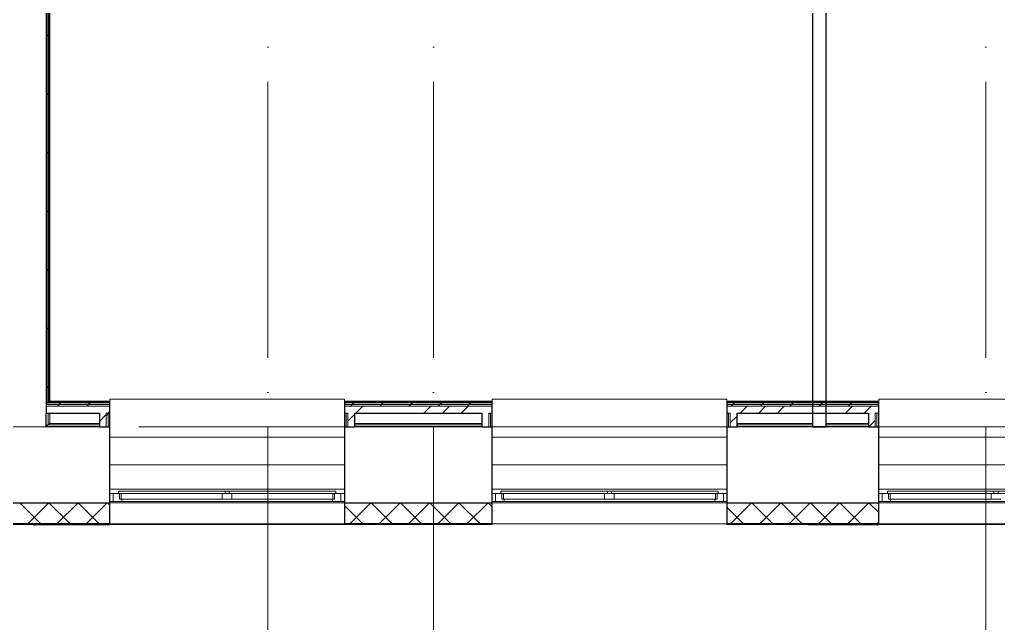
# Model space of a CAD drawing. Header units: millimetres. Extents: x -1073752 to 1436911, y -1379358 to 94781.
# Drawn here: x -1041101 to -1034011, y -1027779 to -1023406 of the extents above; entities that cross this region are included whole.
import ezdxf

# ---------------------------------------------------------------- set-up
doc = ezdxf.new("R2010")
doc.units = ezdxf.units.MM
doc.linetypes.add('ADSK_Линия сетки', pattern=[25, 20, -2.5, 0, -2.5])
for name, color, linetype, lineweight in [('_ Окна', 7, 'Continuous', 9), ('Ограждение', 252, 'Continuous', 9), ('Окна', 7, 'Continuous', 9), ('Оси', 252, 'Continuous', 9), ('Стены внутренние', 7, 'Continuous', 18), ('Стены наружные', 7, 'Continuous', 18), ('Стены штриховка', 7, 'Continuous', 9)]:
    doc.layers.add(name, color=color, linetype=linetype, lineweight=lineweight)

# ---------------------------------------------------------------- blocks, each defined once
blk = doc.blocks.new('2 этаж')
at = {"layer": '_ Окна', "color": 251, "true_color": 0x636466}
for p, q in [((118356, -19121.3), (118331, -19121.3)), ((118356, -19179.3), (118356, -19121.3)), ((120031, -19121.3), (120006, -19121.3)), ((120006, -19121.3), (120006, -19179.3)), ((121126, -19121.3), (121101, -19121.3)), ((121126, -19179.3), (121126, -19121.3)), ((122801, -19121.3), (122776, -19121.3)), ((122776, -19121.3), (122776, -19179.3)), ((123926, -19121.3), (123901, -19121.3)), ((123926, -19179.3), (123926, -19121.3)), ((118331, -19179.3), (118356, -19179.3)), ((120006, -19179.3), (120031, -19179.3)), ((121101, -19179.3), (121126, -19179.3)), ((122776, -19179.3), (122801, -19179.3)), ((123901, -19179.3), (123926, -19179.3))]:
    blk.add_line(p, q, dxfattribs=at)
at = {"layer": '_ Окна', "color": 251, "lineweight": 18, "true_color": 0x636466}
for p, q in [((118394, -19121.3), (118356, -19121.3)), ((118356, -19121.3), (118356, -19179.3)), ((118402, -19162.3), (118402, -19121.3)), ((119960, -19121.3), (119960, -19162.3)), ((120006, -19121.3), (119968, -19121.3)), ((120006, -19179.3), (120006, -19121.3)), ((121164, -19121.3), (121126, -19121.3)), ((121126, -19121.3), (121126, -19179.3)), ((121172, -19162.3), (121172, -19121.3)), ((122730, -19121.3), (122730, -19162.3)), ((122776, -19121.3), (122738, -19121.3)), ((122776, -19179.3), (122776, -19121.3)), ((123964, -19121.3), (123926, -19121.3)), ((123926, -19121.3), (123926, -19179.3)), ((123972, -19162.3), (123972, -19121.3)), ((118356, -19179.3), (118415.5, -19179.3)), ((118414, -19162.3), (118402, -19162.3)), ((118415.5, -19179.3), (118420, -19162.3)), ((119942, -19162.3), (119946.6, -19179.3)), ((119946.6, -19179.3), (120006, -19179.3)), ((119960, -19162.3), (119948, -19162.3)), ((121126, -19179.3), (121185.5, -19179.3)), ((121184, -19162.3), (121172, -19162.3)), ((121185.5, -19179.3), (121190, -19162.3)), ((122712, -19162.3), (122716.6, -19179.3)), ((122716.6, -19179.3), (122776, -19179.3)), ((122730, -19162.3), (122718, -19162.3)), ((123926, -19179.3), (123985.5, -19179.3)), ((123984, -19162.3), (123972, -19162.3)), ((123985.5, -19179.3), (123990, -19162.3))]:
    blk.add_line(p, q, dxfattribs=at)
at = {"layer": 'Ограждение', "color": 251, "true_color": 0x636466}
for p, q in [((117896, -18454.3), (117896, -13234.3)), ((118331, -18454.3), (118331, -18439.3)), ((118331, -18439.3), (120031, -18439.3)), ((120031, -18439.3), (120031, -18454.3)), ((121101, -18454.3), (121101, -18439.3)), ((121101, -18439.3), (122801, -18439.3)), ((122801, -18439.3), (122801, -18454.3)), ((123901, -18454.3), (123901, -18439.3)), ((123901, -18439.3), (125601, -18439.3)), ((117886, -18539.3), (117886, -18624.3)), ((117896, -18614.3), (117896, -18539.3)), ((117896, -18614.3), (117886, -18624.3)), ((118256, -18614.3), (117896, -18614.3)), ((121026, -18614.3), (120106, -18614.3)), ((123421, -18614.3), (122876, -18614.3)), ((123826, -18614.3), (123521, -18614.3)), ((118331, -18714.3), (120031, -18714.3)), ((121101, -18714.3), (122801, -18714.3)), ((123901, -18714.3), (125601, -18714.3)), ((118331, -18914.3), (120031, -18914.3)), ((121101, -18914.3), (122801, -18914.3)), ((123901, -18914.3), (125601, -18914.3)), ((118331, -19089.3), (120031, -19089.3)), ((121101, -19089.3), (122801, -19089.3)), ((123901, -19089.3), (125601, -19089.3))]:
    blk.add_line(p, q, dxfattribs=at)
at = {"layer": 'Окна', "color": 251, "true_color": 0x636466}
for p, q in [((118394, -19104.3), (119166, -19104.3)), ((118394, -19121.3), (118394, -19104.3)), ((119166, -19121.3), (118394, -19121.3)), ((118414, -19162.3), (118414, -19121.3)), ((119146, -19121.3), (119146, -19162.3)), ((119166, -19104.3), (119196, -19104.3)), ((119166, -19104.3), (119166, -19121.3)), ((119196, -19121.3), (119166, -19121.3)), ((119196, -19104.3), (119968, -19104.3)), ((119196, -19121.3), (119196, -19104.3)), ((119968, -19121.3), (119196, -19121.3)), ((119216, -19162.3), (119216, -19121.3)), ((119948, -19121.3), (119948, -19162.3)), ((119968, -19104.3), (119968, -19121.3)), ((121164, -19104.3), (121936, -19104.3)), ((121164, -19121.3), (121164, -19104.3)), ((121936, -19121.3), (121164, -19121.3)), ((121184, -19162.3), (121184, -19121.3)), ((121916, -19121.3), (121916, -19162.3)), ((121936, -19104.3), (121966, -19104.3)), ((121936, -19104.3), (121936, -19121.3)), ((121966, -19121.3), (121936, -19121.3)), ((121966, -19104.3), (122738, -19104.3)), ((121966, -19121.3), (121966, -19104.3)), ((122738, -19121.3), (121966, -19121.3)), ((121986, -19162.3), (121986, -19121.3)), ((122718, -19121.3), (122718, -19162.3)), ((122738, -19104.3), (122738, -19121.3)), ((123964, -19104.3), (124736, -19104.3)), ((123964, -19121.3), (123964, -19104.3)), ((124736, -19121.3), (123964, -19121.3)), ((123984, -19162.3), (123984, -19121.3)), ((124716, -19121.3), (124716, -19162.3)), ((124736, -19104.3), (124766, -19104.3)), ((124736, -19104.3), (124736, -19121.3)), ((124766, -19121.3), (124736, -19121.3)), ((124766, -19104.3), (125538, -19104.3)), ((124766, -19121.3), (124766, -19104.3)), ((125538, -19121.3), (124766, -19121.3)), ((119146, -19162.3), (118414, -19162.3)), ((118415.5, -19179.3), (119946.6, -19179.3)), ((119216, -19162.3), (119146, -19162.3)), ((119948, -19162.3), (119216, -19162.3)), ((121916, -19162.3), (121184, -19162.3)), ((121185.5, -19179.3), (122716.6, -19179.3)), ((121986, -19162.3), (121916, -19162.3)), ((122718, -19162.3), (121986, -19162.3)), ((124716, -19162.3), (123984, -19162.3)), ((123985.5, -19179.3), (125516.6, -19179.3)), ((124786, -19162.3), (124716, -19162.3))]:
    blk.add_line(p, q, dxfattribs=at)
at = {"layer": 'Оси', "color": 251, "linetype": 'ADSK_Линия сетки', "ltscale": 100, "true_color": 0x636466}
for p, q in [((119476, -1139.3), (119476, -32265.4)), ((120676, -1139.3), (120676, -32265.4)), ((124676, -1139.3), (124676, -30995.4)), ((170543.3, -18639.3), (93603.7, -18639.3))]:
    blk.add_line(p, q, dxfattribs=at)
at = {"layer": 'Стены внутренние', "color": 251, "lineweight": 30, "true_color": 0x636466}
for p, q in [((117871, -18639.3), (117871, -18539.3)), ((118256, -18639.3), (117871, -18639.3)), ((118331, -19341.3), (118331, -18639.3)), ((120031, -18639.3), (120031, -19341.3)), ((121026, -18639.3), (120106, -18639.3)), ((121101, -19341.3), (121101, -18639.3)), ((122801, -18639.3), (122801, -19341.3)), ((123826, -18639.3), (122876, -18639.3)), ((123901, -19341.3), (123901, -18639.3)), ((117211, -19189.3), (118331, -19189.3)), ((120031, -19189.3), (121101, -19189.3)), ((122801, -19189.3), (123901, -19189.3)), ((117211, -19341.3), (118331, -19341.3)), ((120031, -19341.3), (121101, -19341.3)), ((122801, -19341.3), (123901, -19341.3))]:
    blk.add_line(p, q, dxfattribs=at)
at = {"layer": 'Стены внутренние', "color": 251, "linetype": 'Continuous', "lineweight": 9, "true_color": 0x636466}
for p, q in [((117828.6, -19339.3), (117678.6, -19189.3)), ((117739.2, -19339.3), (117889.2, -19189.3)), ((118040.7, -19339.3), (117890.7, -19189.3)), ((117951.3, -19339.3), (118101.3, -19189.3)), ((118252.9, -19339.3), (118102.9, -19189.3)), ((118163.4, -19339.3), (118313.4, -19189.3)), ((118331, -19205.3), (118315, -19189.3)), ((120162.1, -19339.3), (120031, -19208.2)), ((120072.6, -19339.3), (120222.6, -19189.3)), ((120374.2, -19339.3), (120224.2, -19189.3)), ((120284.7, -19339.3), (120434.7, -19189.3)), ((120586.3, -19339.3), (120436.3, -19189.3)), ((120496.9, -19339.3), (120646.9, -19189.3)), ((120798.5, -19339.3), (120648.5, -19189.3)), ((120709, -19339.3), (120859, -19189.3)), ((121010.6, -19339.3), (120860.6, -19189.3)), ((120921.1, -19339.3), (121071.1, -19189.3)), ((121101, -19217.5), (121072.7, -19189.3)), ((122830.3, -19339.3), (122980.3, -19189.3)), ((123131.9, -19339.3), (122981.9, -19189.3)), ((123042.5, -19339.3), (123192.5, -19189.3)), ((123344, -19339.3), (123194, -19189.3)), ((123254.6, -19339.3), (123404.6, -19189.3)), ((123556.2, -19339.3), (123406.2, -19189.3)), ((123466.7, -19339.3), (123616.7, -19189.3)), ((123768.3, -19339.3), (123618.3, -19189.3)), ((123678.9, -19339.3), (123828.9, -19189.3)), ((123901, -19259.8), (123830.4, -19189.3)), ((122919.8, -19339.3), (122801, -19220.5)), ((120101.9, -19339.3), (120100.7, -19341.3)), ((120357.2, -19341.3), (120356.1, -19339.3)), ((120943.8, -19341.3), (120942.7, -19339.3)), ((122917.5, -19339.3), (122916.4, -19341.3)), ((123759.5, -19341.3), (123758.3, -19339.3)), ((123891, -19339.3), (123899, -19331.2))]:
    blk.add_line(p, q, dxfattribs=at)
at = {"layer": 'Стены внутренние', "color": 251, "true_color": 0x636466}
for p, q in [((120031, -19189.3), (118331, -19189.3)), ((122801, -19189.3), (121101, -19189.3)), ((125601, -19189.3), (123901, -19189.3)), ((122801, -19341.3), (121101, -19341.3))]:
    blk.add_line(p, q, dxfattribs=at)
at = {"layer": 'Стены наружные', "color": 251, "lineweight": 30, "true_color": 0x636466}
for p, q in [((123421, -12474.3), (123421, -18639.3)), ((123521, -18639.3), (123521, -12474.3)), ((117871, -13089.3), (117871, -18539.3)), ((117886, -18459.3), (117886, -13224.3)), ((117891, -18454.3), (117891, -13229.3)), ((117871, -18464.3), (117886, -18464.3)), ((118331, -18454.3), (117891, -18454.3)), ((118331, -18639.3), (118331, -18454.3)), ((120031, -18454.3), (120031, -18639.3)), ((121101, -18454.3), (120031, -18454.3)), ((121101, -18639.3), (121101, -18454.3)), ((122801, -18454.3), (122801, -18639.3)), ((123901, -18454.3), (122801, -18454.3)), ((123901, -18639.3), (123901, -18454.3)), ((117871, -18539.3), (118256, -18539.3)), ((118256, -18539.3), (118256, -18639.3)), ((120106, -18539.3), (121026, -18539.3)), ((120106, -18639.3), (120106, -18539.3)), ((121026, -18539.3), (121026, -18639.3)), ((122876, -18539.3), (123826, -18539.3)), ((122876, -18639.3), (122876, -18539.3)), ((123826, -18539.3), (123826, -18639.3)), ((118256, -18639.3), (118331, -18639.3)), ((120031, -18639.3), (120106, -18639.3)), ((121026, -18639.3), (121101, -18639.3)), ((122801, -18639.3), (122876, -18639.3)), ((123421, -18639.3), (123521, -18639.3)), ((123826, -18639.3), (123901, -18639.3)), ((117771, -19341.3), (117771, -19346.3)), ((117771, -19346.3), (118331, -19346.3)), ((118331, -19346.3), (118331, -19341.3)), ((123391, -19341.3), (123391, -19346.3)), ((123391, -19346.3), (123901, -19346.3)), ((123901, -19346.3), (123901, -19341.3))]:
    blk.add_line(p, q, dxfattribs=at)
at = {"layer": 'Стены наружные', "color": 251, "linetype": 'Continuous', "lineweight": 9, "true_color": 0x636466}
for p, q in [((117886, -15727.6), (117891, -15722.6)), ((117871, -15813.3), (117886, -15798.3)), ((117886, -15798.3), (117891, -15793.3)), ((117886, -15869), (117891, -15864)), ((117886, -15939.7), (117891, -15934.7)), ((117886, -16010.4), (117891, -16005.4)), ((117886, -16081.1), (117891, -16076.1)), ((117886, -16151.8), (117891, -16146.8)), ((117871, -16237.6), (117886, -16222.6)), ((117886, -16222.6), (117891, -16217.6)), ((117886, -16293.3), (117891, -16288.3)), ((117886, -16364), (117891, -16359)), ((117886, -16434.7), (117891, -16429.7)), ((117886, -16505.4), (117891, -16500.4)), ((117886, -16576.1), (117891, -16571.1)), ((117871, -16661.8), (117886, -16646.8)), ((117886, -16646.8), (117891, -16641.8)), ((117886, -16717.5), (117891, -16712.5)), ((117886, -16788.2), (117891, -16783.2)), ((117886, -16859), (117891, -16854)), ((117886, -16929.7), (117891, -16924.7)), ((117886, -17000.4), (117891, -16995.4)), ((117871, -17086.1), (117886, -17071.1)), ((117886, -17071.1), (117891, -17066.1)), ((117886, -17141.8), (117891, -17136.8)), ((117886, -17212.5), (117891, -17207.5)), ((117886, -17283.2), (117891, -17278.2)), ((117886, -17353.9), (117891, -17348.9)), ((117886, -17424.6), (117891, -17419.6)), ((117871, -17510.3), (117886, -17495.3)), ((117886, -17495.3), (117891, -17490.3)), ((117886, -17566.1), (117891, -17561.1)), ((117886, -17636.8), (117891, -17631.8)), ((117886, -17707.5), (117891, -17702.5)), ((117886, -17778.2), (117891, -17773.2)), ((117886, -17848.9), (117891, -17843.9)), ((117871, -17934.6), (117886, -17919.6)), ((117886, -17919.6), (117891, -17914.6)), ((117886, -17990.3), (117891, -17985.3)), ((117886, -18061), (117891, -18056)), ((117886, -18131.7), (117891, -18126.7)), ((117886, -18202.5), (117891, -18197.5)), ((117886, -18273.2), (117891, -18268.2)), ((117871, -18358.9), (117886, -18343.9)), ((117886, -18343.9), (117891, -18338.9)), ((117886, -18414.6), (117891, -18409.6)), ((117871, -18492), (117873.8, -18489.3)), ((117912.1, -18459.3), (117917.1, -18454.3)), ((117952.8, -18489.3), (117965.3, -18476.8)), ((117965.3, -18476.8), (117977.8, -18464.3)), ((117982.8, -18459.3), (117987.8, -18454.3)), ((118053.5, -18459.3), (118058.5, -18454.3)), ((118124.2, -18459.3), (118129.2, -18454.3)), ((118164.9, -18489.3), (118177.4, -18476.8)), ((118177.4, -18476.8), (118189.9, -18464.3)), ((118189.9, -18464.3), (118194.9, -18459.3)), ((118194.9, -18459.3), (118199.9, -18454.3)), ((118265.6, -18459.3), (118270.6, -18454.3)), ((120033.4, -18459.3), (120038.4, -18454.3)), ((120074.1, -18489.3), (120086.6, -18476.8)), ((120086.6, -18476.8), (120099.1, -18464.3)), ((120104.1, -18459.3), (120109.1, -18454.3)), ((120113.8, -18539.3), (120163.8, -18489.3)), ((120174.8, -18459.3), (120179.8, -18454.3)), ((120245.5, -18459.3), (120250.5, -18454.3)), ((120286.2, -18489.3), (120298.7, -18476.8)), ((120298.7, -18476.8), (120311.2, -18464.3)), ((120311.2, -18464.3), (120316.2, -18459.3)), ((120316.2, -18459.3), (120321.2, -18454.3)), ((120386.9, -18459.3), (120391.9, -18454.3)), ((120457.6, -18459.3), (120462.6, -18454.3)), ((120498.3, -18489.3), (120510.8, -18476.8)), ((120510.8, -18476.8), (120523.3, -18464.3)), ((120528.3, -18459.3), (120533.3, -18454.3)), ((120599.1, -18459.3), (120604.1, -18454.3)), ((120607.2, -18539.3), (120657.2, -18489.3)), ((120669.8, -18459.3), (120674.8, -18454.3)), ((120710.5, -18489.3), (120723, -18476.8)), ((120723, -18476.8), (120735.5, -18464.3)), ((120735.5, -18464.3), (120740.5, -18459.3)), ((120740.5, -18459.3), (120745.5, -18454.3)), ((120742.1, -18539.3), (120792.1, -18489.3)), ((120811.2, -18459.3), (120816.2, -18454.3)), ((120877.1, -18539.3), (120927.1, -18489.3)), ((120881.9, -18459.3), (120886.9, -18454.3)), ((120922.6, -18489.3), (120935.1, -18476.8)), ((120935.1, -18476.8), (120947.6, -18464.3)), ((120952.6, -18459.3), (120957.6, -18454.3)), ((121023.3, -18459.3), (121028.3, -18454.3)), ((121094, -18459.3), (121099, -18454.3)), ((122831.8, -18489.3), (122844.3, -18476.8)), ((122844.3, -18476.8), (122856.8, -18464.3)), ((122856.8, -18464.3), (122861.8, -18459.3)), ((122861.8, -18459.3), (122866.8, -18454.3)), ((122897.2, -18539.3), (122947.2, -18489.3)), ((122932.5, -18459.3), (122937.5, -18454.3)), ((123003.2, -18459.3), (123008.2, -18454.3)), ((123032.1, -18539.3), (123082.1, -18489.3)), ((123043.9, -18489.3), (123056.4, -18476.8)), ((123056.4, -18476.8), (123068.9, -18464.3)), ((123073.9, -18459.3), (123078.9, -18454.3)), ((123144.6, -18459.3), (123149.6, -18454.3)), ((123167.1, -18539.3), (123217.1, -18489.3)), ((123215.4, -18459.3), (123220.4, -18454.3)), ((123256.1, -18489.3), (123268.6, -18476.8)), ((123268.6, -18476.8), (123281.1, -18464.3)), ((123281.1, -18464.3), (123286.1, -18459.3)), ((123286.1, -18459.3), (123291.1, -18454.3)), ((123356.8, -18459.3), (123361.8, -18454.3)), ((123427.5, -18459.3), (123432.5, -18454.3)), ((123468.2, -18489.3), (123480.7, -18476.8)), ((123480.7, -18476.8), (123493.2, -18464.3)), ((123498.2, -18459.3), (123503.2, -18454.3)), ((123568.9, -18459.3), (123573.9, -18454.3)), ((123639.6, -18459.3), (123644.6, -18454.3)), ((123660.5, -18539.3), (123710.5, -18489.3)), ((123680.3, -18489.3), (123692.8, -18476.8)), ((123692.8, -18476.8), (123705.3, -18464.3)), ((123705.3, -18464.3), (123710.3, -18459.3)), ((123710.3, -18459.3), (123715.3, -18454.3)), ((123781, -18459.3), (123786, -18454.3)), ((123795.4, -18539.3), (123845.4, -18489.3)), ((123851.7, -18459.3), (123856.7, -18454.3)), ((123892.5, -18489.3), (123901, -18480.7)), ((118256, -18600.5), (118306, -18550.5)), ((118306, -18560.3), (118318.5, -18547.8)), ((118317.2, -18539.3), (118331, -18525.5)), ((118318.5, -18547.8), (118327, -18539.3)), ((120056, -18597), (120106, -18547)), ((121076, -18548), (121084.7, -18539.3)), ((122826, -18610.4), (122876, -18560.4)), ((123830.4, -18639.3), (123876, -18593.6)), ((123762.3, -19346.3), (123759.5, -19341.3))]:
    blk.add_line(p, q, dxfattribs=at)
at = {"layer": 'Стены наружные', "color": 251, "true_color": 0x636466}
for p, q in [((117878.5, -18624.3), (118256, -18624.3)), ((117878.5, -18639.3), (117878.5, -18624.3)), ((120106, -18624.3), (121026, -18624.3)), ((122876, -18624.3), (123421, -18624.3)), ((123521, -18624.3), (123826, -18624.3)), ((117771, -19346.3), (117211, -19346.3)), ((118331, -19341.3), (120031, -19341.3)), ((121101, -19346.3), (118331, -19346.3)), ((120031, -19346.3), (120031, -19341.3)), ((120555.2, -19346.3), (120555.2, -19341.3)), ((120566, -19346.3), (120566, -19341.3)), ((121101, -19346.3), (121101, -19341.3)), ((122801, -19346.3), (122801, -19341.3)), ((123391, -19346.3), (122801, -19346.3)), ((123901, -19341.3), (125601, -19341.3)), ((126166, -19346.3), (123901, -19346.3))]:
    blk.add_line(p, q, dxfattribs=at)
at = {"layer": 'Стены штриховка', "color": 251, "true_color": 0x636466}
for p, q in [((117871, -18476.8), (118331, -18476.8)), ((117871, -18489.3), (118331, -18489.3)), ((118331, -18459.3), (117886, -18459.3)), ((117886, -18464.3), (118331, -18464.3)), ((121101, -18459.3), (120031, -18459.3)), ((120031, -18464.3), (121101, -18464.3)), ((120031, -18476.8), (121101, -18476.8)), ((120031, -18489.3), (121101, -18489.3)), ((123901, -18459.3), (122801, -18459.3)), ((122801, -18464.3), (123901, -18464.3)), ((122801, -18476.8), (123901, -18476.8)), ((122801, -18489.3), (123901, -18489.3)), ((118331, -18539.3), (118306, -18539.3)), ((118306, -18539.3), (118306, -18639.3)), ((118318.5, -18539.3), (118318.5, -18639.3)), ((120056, -18539.3), (120031, -18539.3)), ((120043.5, -18539.3), (120043.5, -18639.3)), ((120056, -18539.3), (120056, -18639.3)), ((121101, -18539.3), (121076, -18539.3)), ((121076, -18539.3), (121076, -18639.3)), ((121088.5, -18539.3), (121088.5, -18639.3)), ((122826, -18539.3), (122801, -18539.3)), ((122813.5, -18539.3), (122813.5, -18639.3)), ((122826, -18539.3), (122826, -18639.3)), ((123901, -18539.3), (123876, -18539.3)), ((123876, -18539.3), (123876, -18639.3)), ((123888.5, -18539.3), (123888.5, -18639.3)), ((118331, -19265.3), (118329, -19265.3)), ((118329, -19339.3), (118329, -19265.3)), ((120033, -19265.3), (120031, -19265.3)), ((120033, -19265.3), (120033, -19339.3)), ((121101, -19265.3), (121099, -19265.3)), ((121099, -19339.3), (121099, -19265.3)), ((122803, -19265.3), (122801, -19265.3)), ((122803, -19265.3), (122803, -19339.3)), ((123901, -19265.3), (123899, -19265.3)), ((123899, -19339.3), (123899, -19265.3)), ((117213, -19339.3), (118329, -19339.3)), ((120033, -19339.3), (121099, -19339.3)), ((122803, -19339.3), (123899, -19339.3))]:
    blk.add_line(p, q, dxfattribs=at)

msp = doc.modelspace()

# ---------------------------------------------------------------- block references
msp.add_blockref('2 этаж', (-1158779.2, -1007716.5))

doc.saveas('drawing.dxf')
